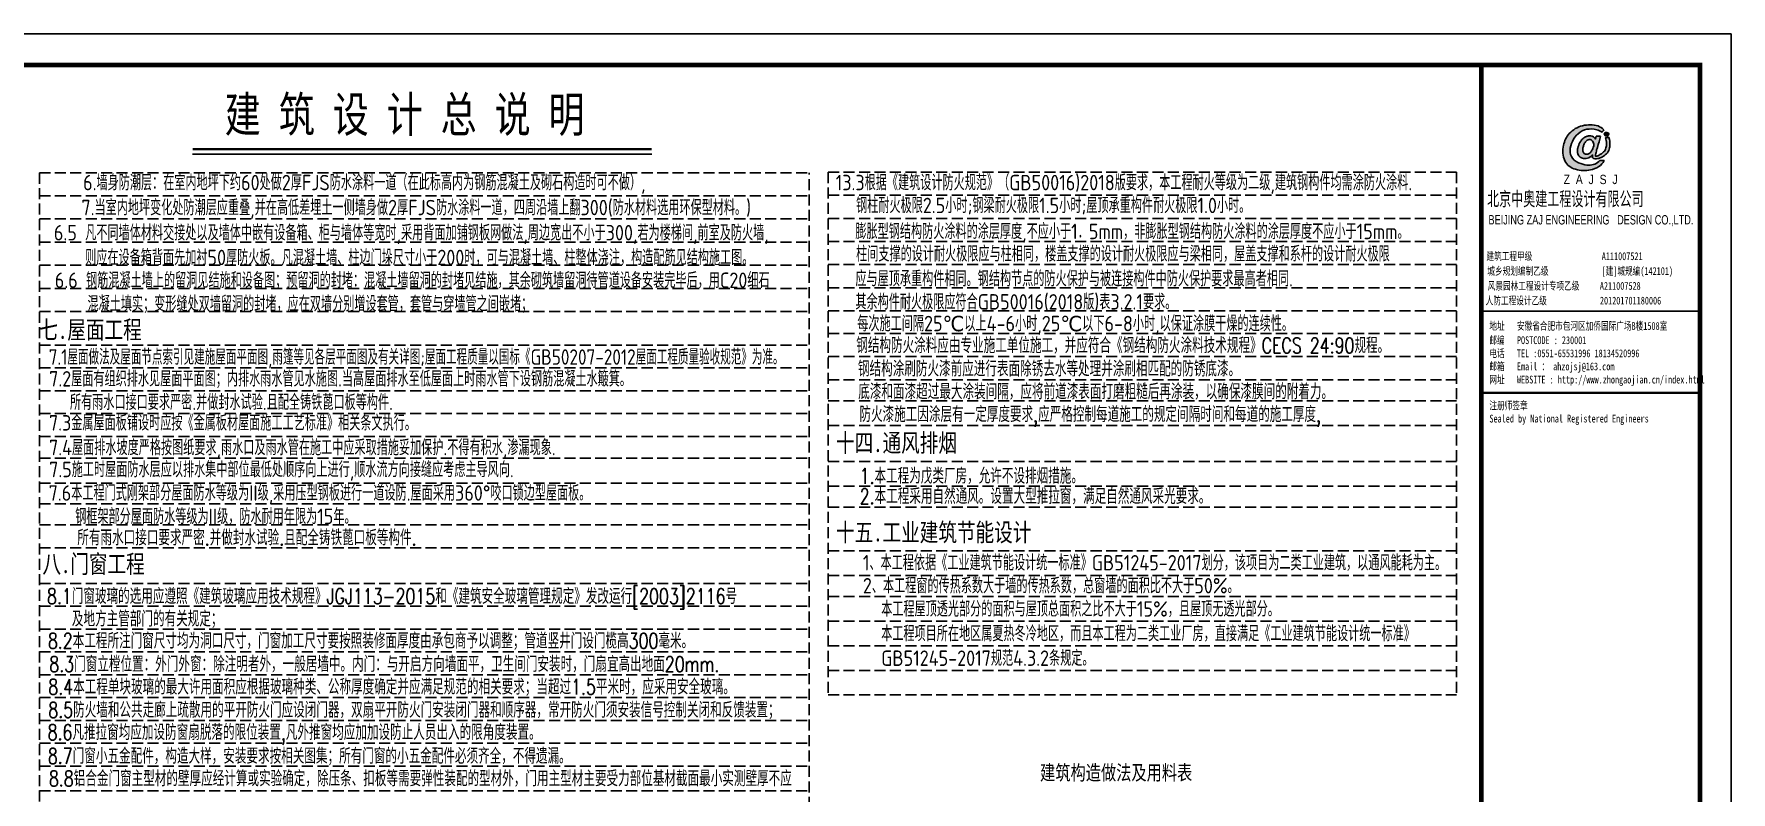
# Model space of a CAD drawing. Extents: x -33967 to 1773478, y -1022458 to -784650.
# Drawn here: x 166188 to 204654, y -801829 to -784650 of the extents above; entities that cross this region are included whole.
import ezdxf
from ezdxf.enums import TextEntityAlignment as Align

# ---------------------------------------------------------------- set-up
doc = ezdxf.new("R2010")
doc.units = 0
doc.header["$LTSCALE"] = 1000
doc.header["$MEASUREMENT"] = 0
doc.linetypes.add('DASH', pattern=[0.35, 0.25, -0.1])
for name, color, linetype in [('BORDER', 7, 'Continuous'), ('PUB_TITLE', 4, 'Continuous'), ('STAIR', 2, 'Continuous'), ('图签', 3, 'Continuous'), ('填充', 251, 'Continuous'), ('文字', 7, 'Continuous')]:
    doc.layers.add(name, color=color, linetype=linetype)
doc.styles.add('_gyy_title_Arial', font='arial.ttf', dxfattribs={"width": 0.7})
doc.styles.add('_gyy_title_ST', font='', dxfattribs={"width": 0.8})
doc.styles.add('HZ', font='txt.shx', dxfattribs={"width": 0.8, "bigfont": '000hztxt.shx'})
doc.styles.add('HZTXT', font='romans.shx', dxfattribs={"width": 0.75, "height": 300, "bigfont": 'HZTXT.shx'})
doc.styles.get("Standard").update_dxf_attribs({"font": 'gbenor.shx', "bigfont": 'gbcbig.shx'})
doc.styles.add('宋体', font='')
doc.styles.get('_gyy_title_ST').set_extended_font_data('SimSun')
doc.styles.get('宋体').set_extended_font_data('SimSun')

# ---------------------------------------------------------------- blocks, each defined once
blk = doc.blocks.new('dd')
at = {"layer": '图签'}
h = blk.add_hatch(color=5, dxfattribs=at)
h.set_gradient(color1=(0, 0, 255), color2=(36, 36, 255), one_color=1, tint=0.57)
h.paths.add_polyline_path([(452, 1270, -0.093206), (531, 1562, -0.136321), (716, 1807, -0.161039), (988, 1948, -0.108591), (1307, 1935, -0.049497), (1479, 1861, 0.062627), (1539, 1932, 0.094388), (1351, 2056, 0.136326), (854, 2062, 0.161722), (430, 1810, 0.133661), (243, 1435, 0.158414), (286, 937, 0.22517), (632, 669, 0.138663), (1107, 646, 0.074676), (1375, 753, 0.125344), (1543, 944, 0.006312), (1413, 948, -0.090385), (1244, 833, -0.096745), (1053, 797, -0.073845), (803, 850, -0.140868), (530, 1020, -0.160753)])
h = blk.add_hatch(color=5, dxfattribs=at)
h.set_gradient(color1=(0, 0, 255), color2=(36, 36, 255), one_color=1, tint=0.57)
h.paths.add_polyline_path([(1306, 1289, 0.011169), (1334, 1370, 0.005807), (1431, 1724, 0.01105), (1292, 1724, 0.016796), (1267, 1634, 0.125943), (1203, 1704, 0.083806), (1120, 1739, 0.082879), (1047, 1739, -0.008503), (952, 1710, 0.060057), (844, 1628, 0.086078), (774, 1532, 0.099424), (705, 1347, 0.12153), (690, 1225, 0.102644), (719, 1122, 0.056648), (797, 1042, 0.092914), (913, 1013, 0.194578), (1098, 1064, -0.002562), (1175, 1122, 0.064354), (1167, 1068, 0.172385), (1207, 1017, 0.105458), (1300, 1002, 0.086567), (1454, 1046, 0.047674), (1592, 1136, 0.166359), (1692, 1274, 0.096748), (1728, 1431, 0.03151), (1728, 1548, 0.041815), (1700, 1691, 0.007654), (1588, 1673, -0.009919), (1610, 1585, -0.068269), (1624, 1482, -0.105336), (1605, 1352, -0.14652), (1528, 1223, -0.070486), (1434, 1151, -0.077937), (1341, 1103, -0.127098), (1272, 1084, -0.114215), (1267, 1129, -0.007609)])
h.paths.add_polyline_path([(865, 1245, -0.099994), (863, 1328, -0.050974), (888, 1427, -0.120527), (938, 1529, -0.043888), (1002, 1595, -0.08446), (1063, 1619, -0.147309), (1127, 1607, -0.037474), (1177, 1572, -0.06931), (1209, 1507, -0.067662), (1213, 1431, -0.02676), (1211, 1413, 0.017209), (1183, 1329, -0.048815), (1120, 1223, -0.139096), (1046, 1163, -0.097991), (944, 1153, -0.085394), (909, 1169, -0.149141)], flags=16)
h = blk.add_hatch(color=1, dxfattribs=at)
h.set_gradient(color1=(255, 0, 0), color2=(255, 0, 0), tint=0.57)
h.paths.add_polyline_path([(1557, 1818, 0.386553), (1564, 1757, 0.170676), (1604, 1736, 0.082224), (1657, 1743, 0.087509), (1686, 1766, 0.264235), (1694, 1804, 0.244333), (1636, 1850, 0.30271)])
blk.add_lwpolyline([(1539, 1932, 0.094388), (1351, 2056, 0.136326), (854, 2062, 0.161722), (430, 1810, 0.133661), (243, 1435, 0.158414), (286, 937, 0.22517), (632, 669, 0.138663), (1107, 646, 0.074676), (1375, 753, 0.125344), (1543, 944, 0.006312), (1413, 948, -0.090385), (1244, 833, -0.096745), (1053, 797, -0.073845), (803, 850, -0.140868), (530, 1020, -0.160753), (452, 1270, -0.093206), (531, 1562, -0.136321), (716, 1807, -0.161039), (988, 1948, -0.108591), (1307, 1935, -0.049497), (1479, 1861, 0.062627)], format="xyb", close=True, dxfattribs=at)
for points in [[(1431, 1724, 0.011041), (1292, 1724, 0.016796), (1267, 1634, 0.125943), (1203, 1704, 0.083806), (1120, 1739, 0.082879), (1047, 1739, -0.008503), (952, 1710, 0.060057), (844, 1628, 0.086078), (774, 1532, 0.099424), (705, 1347, 0.12153), (690, 1225, 0.102644), (719, 1122, 0.056648), (797, 1042, 0.092914), (913, 1013, 0.194578), (1098, 1064, -0.002562), (1175, 1122, 0.064354), (1167, 1068, 0.172385), (1207, 1017, 0.105458), (1300, 1002, 0.086567), (1454, 1046, 0.047674), (1592, 1136, 0.166359), (1692, 1274, 0.096748), (1728, 1431, 0.03151), (1728, 1548, 0.041815), (1700, 1691, 0.007654), (1588, 1673, -0.009919), (1610, 1585, -0.068269), (1624, 1482, -0.105336), (1605, 1352, -0.14652), (1528, 1223, -0.070486), (1434, 1151, -0.077937), (1341, 1103, -0.127098), (1272, 1084, -0.114215), (1267, 1129, -0.007609), (1306, 1289, 0.011169), (1334, 1370, 0.005782), (1430, 1722, 0.069025)], [(1694, 1804, 0.243958), (1636, 1850, 0.303117), (1557, 1818, 0.386553), (1564, 1757, 0.170676), (1604, 1736, 0.082224), (1657, 1743, 0.087509), (1686, 1766, 0.264235), (1694, 1804, -7.823139)], [(1213, 1431, 0.067662), (1209, 1507, 0.06931), (1177, 1572, 0.037474), (1127, 1607, 0.147309), (1063, 1619, 0.08446), (1002, 1595, 0.043888), (938, 1529, 0.120527), (888, 1427, 0.050974), (863, 1328, 0.099994), (865, 1245, 0.149141), (909, 1169, 0.085394), (944, 1153, 0.097991), (1046, 1163, 0.139096), (1120, 1223, 0.048815), (1183, 1329, -0.017209), (1211, 1413, 0.02676), (1213, 1431, 0.441273)]]:
    blk.add_lwpolyline(points, format="xyb", dxfattribs=at)
at = {"insert": (246, 492), "char_height": 300, "width": 8000, "attachment_point": 1, "style": 'HZ'}
blk.add_mtext('{\\fArial|b0|i0|c0|p32;Z  A  J  S  J}', dxfattribs=at)

msp = doc.modelspace()

# ---------------------------------------------------------------- linework, layer by layer
at = {"color": 2}
msp.add_line((169780.4, -787376.9), (180189.9, -787376.9), dxfattribs=at)
at = {"layer": 'PUB_TITLE'}
msp.add_line((198997, -790930.3), (203946.5, -790930.3), dxfattribs=at)
msp.add_lwpolyline([(145189, -784650.2), (204653.6, -784650.2), (204653.6, -826650.2), (145189, -826650.2)], close=True, dxfattribs=at)
at = {"layer": 'PUB_TITLE', "const_width": 106.1}
for points in [[(146956.7, -825943.1), (146956.7, -785357.3), (203946.5, -785357.3), (203946.5, -825943.1)], [(198997, -785357.3), (203946.5, -785357.3), (203946.5, -825943.2), (198997, -825943.2)]]:
    msp.add_lwpolyline(points, close=True, dxfattribs=at)
at = {"layer": 'PUB_TITLE', "const_width": 49.5}
msp.add_lwpolyline([(198997, -792783.1), (203946.5, -792783.1)], dxfattribs=at)
at = {"layer": 'STAIR', "const_width": 52.7}
msp.add_lwpolyline([(169782.2, -787261.5), (180189.1, -787261.5)], dxfattribs=at)
at = {"layer": '填充', "linetype": 'DASH'}
for p, q in [((166312, -787794.2), (166312, -825637.7)), ((166312, -787794.2), (183762, -787794.2)), ((183762, -825637.7), (183762, -787794.2)), ((184188.9, -787779.6), (184188.9, -799629.2)), ((184188.9, -787779.6), (198433.9, -787779.6)), ((198433.9, -787779.6), (198433.9, -799629.2)), ((166312, -788318.8), (183762, -788318.8)), ((184188.9, -788304.2), (198433.9, -788304.2)), ((166312, -788843.4), (183762, -788843.4)), ((184188.9, -788828.8), (198433.9, -788828.8)), ((166312, -789368), (183762, -789368)), ((184188.9, -789353.4), (198433.9, -789353.4)), ((166312, -789892.6), (183762, -789892.6)), ((184188.9, -789878), (198433.9, -789878)), ((166312, -790417.2), (183762, -790417.2)), ((184188.9, -790402.6), (198433.9, -790402.6)), ((166312, -790941.8), (183762, -790941.8)), ((184188.9, -790927.2), (198433.9, -790927.2)), ((184188.9, -791437.7), (198433.9, -791437.7)), ((166312, -791699.1), (183762, -791699.1)), ((184188.9, -791962.3), (198433.9, -791962.3)), ((166312, -792216.7), (183762, -792216.7)), ((166312, -792734.3), (183762, -792734.3)), ((184188.9, -792486.9), (198433.9, -792486.9)), ((184188.9, -792961.4), (198433.9, -792961.4)), ((166312, -793251.8), (183762, -793251.8)), ((184188.9, -793522.1), (198433.9, -793522.1)), ((166312, -793769.4), (183762, -793769.4)), ((166312, -794265.9), (183762, -794265.9)), ((166312, -794265.9), (183762, -794265.9)), ((184188.9, -794335.3), (198433.9, -794335.3)), ((166312, -794826.6), (183762, -794826.6)), ((184188.9, -794896), (198433.9, -794896)), ((166312, -795301.1), (183762, -795301.1)), ((184188.9, -795370.5), (198433.9, -795370.5)), ((166312, -795775.5), (183762, -795775.5)), ((166312, -796293.1), (183762, -796293.1)), ((184188.9, -796362.5), (198433.9, -796362.5)), ((184188.9, -796923.2), (198433.9, -796923.2)), ((166312, -797101.8), (183762, -797101.8)), ((166312, -797619.4), (183762, -797619.4)), ((184188.9, -797397.6), (198433.9, -797397.6)), ((166312, -798136.9), (183762, -798136.9)), ((184188.9, -797955.5), (198433.9, -797955.5)), ((184188.9, -798513.4), (198433.9, -798513.4)), ((166312, -798654.5), (183762, -798654.5)), ((166312, -799172.1), (183762, -799172.1)), ((184188.9, -799071.3), (198433.9, -799071.3)), ((166312, -799689.6), (183762, -799689.6)), ((184188.9, -799629.2), (198433.9, -799629.2)), ((166312, -800207.2), (183762, -800207.2)), ((166312, -800724.8), (183762, -800724.8)), ((166312, -801242.3), (183762, -801242.3)), ((166312, -801803), (183762, -801803))]:
    msp.add_line(p, q, dxfattribs=at)

# ---------------------------------------------------------------- block references
at = {"layer": '图签', "xscale": 0.7070707020202, "yscale": 0.7070707020202, "zscale": 0.7070707020202}
msp.add_blockref('dd', (200683.8, -788188.7), dxfattribs=at)

# ---------------------------------------------------------------- texts
at = {"color": 1}
for s, p in [('6.墙身防潮层：在室内地坪下约60处做2厚FJS防水涂料一道（在此标高内为钢筋混凝土及砌石构造时可不做）,', (167302.1, -788193.5)), ('7.当室内地坪变化处防潮层应重叠,并在高低差埋土一侧墙身做2厚FJS防水涂料一道，四周沿墙上翻300(防水材料选用环保型材料。)', (167264.1, -788759))]:
    msp.add_text(s, height=350, dxfattribs=at).set_placement(p)
for s, p in [('6.5 凡不同墙体材料交接处以及墙体中嵌有设备箱、柜与墙体等宽时,采用背面加铺钢板网做法,周边宽出不小于300,若为楼梯间,前室及防火墙,', (166640.3, -789328.8)), ('则应在设备箱背面先加衬50厚防火板。凡混凝土墙、柱边门垛尺寸小于200时，可与混凝土墙、柱整体浇注，构造配筋见结构施工图。', (167349.3, -789889.4)), ('6.6 钢筋混凝土墙上的留洞见结施和设备图；预留洞的封堵：混凝土墙留洞的封堵见结施，其余砌筑墙留洞待管道设备安装完毕后，用C20细石', (166661.2, -790406.4)), ('混凝土填实；变形缝处双墙留洞的封堵，应在双墙分别增设套管，套管与穿墙管之间嵌堵；', (167402.2, -790939.9)), ('每次施工间隔25℃以上4-6小时,25℃以下6-8小时,以保证涂膜干燥的连续性。', (184849.4, -791387.6, 5.2)), ('7.2屋面有组织排水见屋面平面图；内排水雨水管见水施图.当高屋面排水至低屋面上时雨水管下设钢筋混凝土水簸箕。', (166532.4, -792640.2)), (' 所有雨水口接口要求严密.并做封水试验.且配全铸铁蓖口板等构件.', (166814.8, -793171.7, -16.1)), ('7.3金属屋面板铺设时应按《金属板材屋面施工工艺标准》相关条文执行。', (166528.3, -793638.7)), ('7.4屋面排水坡度严格按图纸要求,雨水口及雨水管在施工中应采取措施妥加保护.不得有积水,渗漏现象.', (166529.9, -794197.2, -0.2)), ('7.5施工时屋面防水层应以排水集中部位最低处顺序向上进行,顺水流方向接缝应考虑主导风向.', (166532.2, -794695.1, -0.2)), ('7.6本工程门式刚架部分屋面防水等级为II级,采用压型钢板进行一道设防.屋面采用360°咬口锁边型屋面板。', (166520.9, -795228.1)), ('钢框架部分屋面防水等级为II级，防水耐用年限为15年。', (167123.9, -795757.8))]:
    msp.add_text(s, height=350).set_placement(p)
at = {"style": 'HZTXT', "width": 0.75}
for s, p in [('钢结构防火涂料应由专业施工单位施工，并应符合《钢结构防火涂料技术规程》CECS 24:90规程。', (184826, -791884.3, -679.7)), ('钢结构涂刷防火漆前应进行表面除锈去水等处理并涂刷相匹配的防锈底漆。', (184864.8, -792413.2, 5.2)), ('底漆和面漆超过最大涂装间隔，应将前道漆表面打磨粗糙后再涂装，以确保漆膜间的附着力。', (184871.1, -792930.7, 5.2)), ('防火漆施工因涂层有一定厚度要求,应严格控制每道施工的规定间隔时间和每道的施工厚度,', (184897.8, -793445.2, 5.2)), (' 所有雨水口接口要求严密.并做封水试验.且配全铸铁蓖口板等构件.', (166991.7, -796239.4, -16.1)), ('8.1门窗玻璃的选用应遵照《建筑玻璃应用技术规程》JGJ113-2015和《建筑安全玻璃管理规定》发改运行[2003]2116号', (166483.3, -797567.3)), ('及地方主管部门的有关规定；', (167049, -798079.2)), ('8.2本工程所注门窗尺寸均为洞口尺寸，门窗加工尺寸要按照装修面厚度由承包商予以调整；管道竖井门设门榄高300毫米。', (166504.4, -798578.3)), ('8.3门窗立樘位置：外门外窗：除注明者外，一般居墙中。内门：与开启方向墙面平，卫生间门安装时，门扇宜高出地面20mm.', (166536.9, -799106.3)), ('8.5防火墙和公共走廊上疏散用的平开防火门应设闭门器，双扇平开防火门安装闭门器和顺序器，常开防火门须安装信号控制关闭和反馈装置；', (166513.5, -800144.8)), ('8.6凡推拉窗均应加设防窗扇脱落的限位装置,凡外推窗均应加加设防止人员出入的限角度装置。', (166497.8, -800650.4)), ('8.7门窗小五金配件，构造大样，安装要求按相关图集；所有门窗的小五金配件必须齐全，不得遗漏。', (166504.1, -801188.3))]:
    msp.add_text(s, height=350, dxfattribs=at).set_placement(p)
at = {"width": 0.95}
msp.add_text('7.1屋面做法及屋面节点索引见建施屋面平面图,雨篷等见各层平面图及有关详图;屋面工程质量以国标《GB50207-2012屋面工程质量验收规范》为准。', height=350, dxfattribs=at).set_placement((166522.8, -792146.5))
at = {"color": 6, "style": 'HZTXT', "width": 0.75}
for s, p in [('1.本工程为戊类厂房，允许不设排烟措施。', (184901.7, -794841.2)), ('2.本工程采用自然通风。设置大型推拉窗，满足自然通风采光要求。', (184904.2, -795302.2))]:
    msp.add_text(s, height=350, dxfattribs=at).set_placement(p)
at = {"color": 3, "style": 'HZTXT', "width": 0.75}
for s, p in [('8.4本工程单块玻璃的最大许用面积应根据玻璃种类、公称厚度确定并应满足规范的相关要求；当超过1.5平米时，应采用安全玻璃。', (166513.5, -799621)), ('8.8铝合金门窗主型材的壁厚应经计算或实验确定，除压条、扣板等需要弹性装配的型材外，门用主型材主要受力部位基材截面最小实测壁厚不应', (166527.2, -801698.6))]:
    msp.add_text(s, height=350, dxfattribs=at).set_placement(p)
at = {"color": 1, "insert": (199124.4, -788219.1), "char_height": 359.1, "width": 4411.855, "attachment_point": 1, "style": 'HZ'}
msp.add_mtext('北京中奥建工程设计有限公司', dxfattribs=at)
at = {"layer": 'BORDER', "style": '宋体', "width": 0.75}
for s, height, p in [('建 筑 设 计 总 说 明', 797.838, (170512.9, -786872.1)), ('建筑构造做法及用料表', 337.27, (188992.7, -801557.2))]:
    msp.add_text(s, height=height, dxfattribs=at).set_placement(p)
at = {"layer": 'BORDER', "color": 3, "style": '宋体', "width": 0.75}
for s, height, p in [('七.屋面工程', 412.21, (166312, -791559)), ('十四.通风排烟', 412.21, (184367.6, -794122.1)), ('十五.工业建筑节能设计', 412.213, (184367.6, -796149.2)), ('八.门窗工程', 412.21, (166380.3, -796866.4))]:
    msp.add_text(s, height=height, dxfattribs=at).set_placement(p)
at = {"layer": 'PUB_TITLE', "width": 0.7}
for s, height, style, p in [('BEIJING ZAJ ENGINEERING   DESIGN CO.,LTD.', 212.121, '_gyy_title_Arial', (201477.5, -788967.8)), ('建筑工程甲级                 A111007521             ', 176.767, '_gyy_title_ST', (201481, -789774.2)), ('城乡规划编制乙级             [建]城规编(142101)', 176.767, '_gyy_title_ST', (201234.4, -790111.2)), ('风景园林工程设计专项乙级     A211007528           ', 176.767, '_gyy_title_ST', (201380.7, -790447.5)), ('人防工程设计乙级             201201701180006', 176.767, '_gyy_title_ST', (201081, -790781.1))]:
    msp.add_text(s, height=height, dxfattribs=dict(at, style=style)).set_placement(p, align=Align.CENTER)
at = {"layer": 'PUB_TITLE', "style": '_gyy_title_ST', "width": 0.7}
for s, height, p in [('地址   安徽省合肥市包河区加侨国际广场B楼1508室', 176.767, (199175.9, -791355.4)), ('邮编   POSTCODE : 230001', 176.767, (199175.9, -791678.3)), ('电话   TEL :0551-65531996 18134520996', 176.767, (199175.9, -791975.3)), ('邮箱   Email ： ahzojsj@163.com', 176.767, (199175.9, -792272.2)), ('网址   WEBSITE : http://www.zhongaojian.cn/index.html', 176.767, (199175.9, -792571)), ('注册师签章', 176.77, (199175.9, -793157.8)), ('Sealed by National Registered Engineers', 176.767, (199176.9, -793454.8))]:
    msp.add_text(s, height=height, dxfattribs=at).set_placement(p)
at = {"layer": '文字', "color": 21}
for s, p in [('13.3根据《建筑设计防火规范》（GB50016)2018版要求，本工程耐火等级为二级,建筑钢构件均需涂防火涂料.', (184359.9, -788193.4, 5.2)), ('钢柱耐火极限2.5小时;钢梁耐火极限1.5小时;屋顶承重构件耐火极限1.0小时。', (184822.8, -788711.3, 5.2)), ('膨胀型钢结构防火涂料的涂层厚度,不应小于1．5mm，非膨胀型钢结构防火涂料的涂层厚度不应小于15mm。', (184806.5, -789300.8, 5.2)), ('柱间支撑的设计耐火极限应与柱相同，楼盖支撑的设计耐火极限应与梁相同，屋盖支撑和系杆的设计耐火极限', (184822.8, -789809.4, 5.2)), ('应与屋顶承重构件相同。钢结构节点的防火保护与被连接构件中防火保护要求最高者相同.', (184806.9, -790371.3)), ('其余构件耐火极限应符合GB50016(2018版)表3.2.1要求。', (184806.9, -790895.9))]:
    msp.add_text(s, height=350, dxfattribs=at).set_placement(p)
at = {"layer": '文字'}
msp.add_text('1、本工程依据《工业建筑节能设计统一标准》GB51245-2017划分，该项目为二类工业建筑，以通风能耗为主。', height=350, dxfattribs=at).set_placement((184975.6, -796808.5))
at = {"layer": '文字', "color": 4}
for s, p in [('2、本工程窗的传热系数大于墙的传热系数，总窗墙的面积比不大于50%%%。', (184975.6, -797328.7)), ('本工程屋顶透光部分的面积与屋顶总面积之比不大于15%%%，且屋顶无透光部分。', (185391.1, -797855.2)), ('本工程项目所在地区属夏热冬冷地区，而且本工程为二类工业厂房，直接满足《工业建筑节能设计统一标准》', (185391.1, -798413.1)), ('GB51245-2017规范4.3.2条规定。', (185391.1, -798971))]:
    msp.add_text(s, height=350, dxfattribs=at).set_placement(p)

doc.saveas('drawing.dxf')
